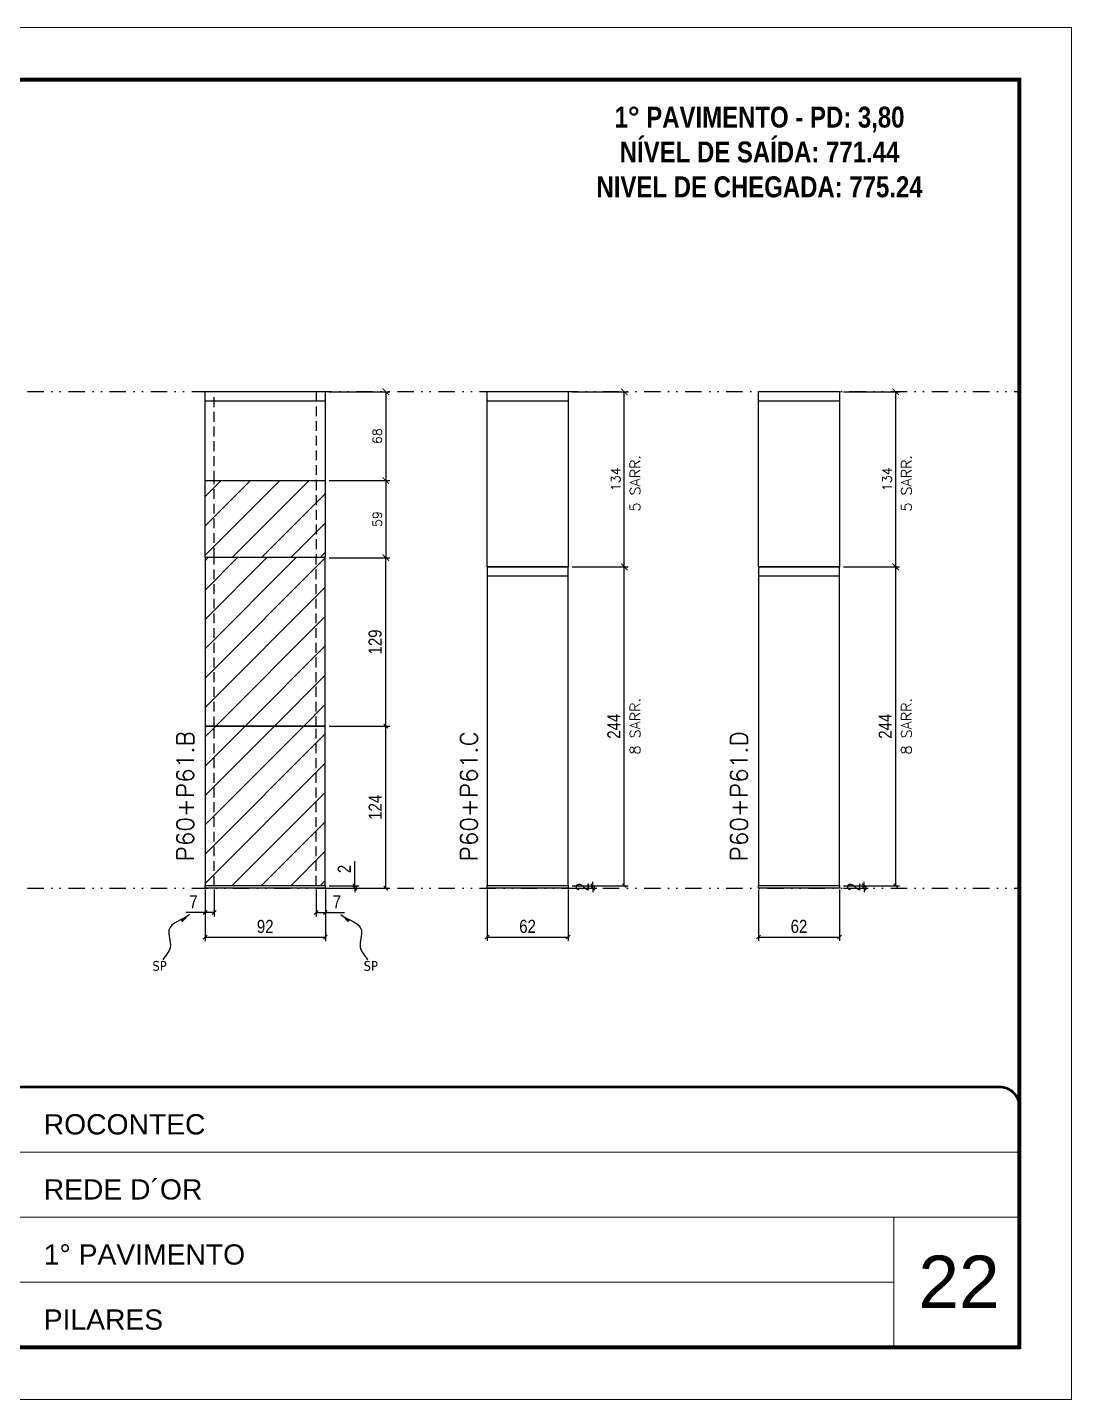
# Model space of a CAD drawing. Extents: x 2949 to 9203, y -16089 to 12527.
# Drawn here: x 5234 to 6033, y 5734 to 6784 of the extents above; entities that cross this region are included whole.
import ezdxf

# ---------------------------------------------------------------- set-up
doc = ezdxf.new("R2010")
doc.units = 0
for name, pattern in [('CONTINUO', [0]), ('DASHED', [0.75, 0.5, -0.25]), ('DIVIDE2', [0.625, 0.25, -0.125, 0, -0.125, 0, -0.125]), ('HIDDEN', [0.375, 0.25, -0.125])]:
    doc.linetypes.add(name, pattern=pattern)
for name, color, linetype, lineweight in [('CARIMBO', 255, 'Continuous', 9), ('Folhas', 255, 'Continuous', 9), ('Hachura', 251, 'Continuous', 9), ('SARRAFO DE PRESSAO', 251, 'DASHED', 9), ('Texto Seção', 7, 'Continuous', 15)]:
    doc.layers.add(name, color=color, linetype=linetype, lineweight=lineweight)
for name, color, linetype in [('COTA', 241, 'Continuous'), ('NOMENCLATURA', 7, 'Continuous'), ('Nível', 160, 'Continuous'), ('Painéis', 200, 'Continuous'), ('SARR_2.2x7', 40, 'Continuous'), ('Sarrafo de Pressão', 42, 'HIDDEN'), ('texto', 7, 'Continuous')]:
    doc.layers.add(name, color=color, linetype=linetype)
doc.styles.add('ARIAL', font='arial.ttf')
doc.styles.add('COTA TECNICA', font='techl___.ttf', dxfattribs={"height": 10})
doc.styles.add('COTA TECNICA-50', font='techl___.ttf', dxfattribs={"height": 10})
doc.styles.add('REGUA-120', font='ROMANS.shx', dxfattribs={"height": 15})
doc.styles.add('ROMANC', font='techb___.ttf', dxfattribs={"height": 2.5})
doc.styles.add('ROMANS', font='romans.shx')
doc.styles.get("Standard").update_dxf_attribs({"font": 'arial.ttf'})
doc.dimstyles.new('COTA PAINEL-50', dxfattribs={"dimtxt": 10, "dimasz": 3, "dimexe": 3, "dimexo": 3, "dimgap": 3, "dimtad": 1, "dimdec": 1, "dimzin": 12, "dimdsep": 46, "dimtxsty": 'COTA TECNICA-50', "dimblk1": 'OBLIQUE', "dimblk2": 'OBLIQUE', "dimsah": 1, "dimcen": 0.9, "dimclrd": 4, "dimclre": 4, "dimclrt": 240, "dimadec": 1, "dimazin": 3, "dimtfac": 1, "dimtdec": 1, "dimtmove": 0, "dimatfit": 3, "dimfxl": 1, "dimtolj": 1, "dimtzin": 12, "dimarcsym": 0})
doc.dimstyles.new('Cota Paínel', dxfattribs={"dimtxt": 7, "dimasz": 5, "dimexe": 3, "dimexo": 3, "dimgap": 3, "dimtad": 1, "dimdec": 1, "dimzin": 12, "dimdsep": 46, "dimtxsty": 'ROMANS', "dimblk": 'ARCHTICK', "dimcen": 0, "dimclrd": 4, "dimclre": 4, "dimclrt": 1, "dimadec": 1, "dimazin": 3, "dimtfac": 1, "dimtdec": 1, "dimtmove": 0, "dimatfit": 3, "dimldrblk": 'OBLIQUE', "dimfxl": 1, "dimtolj": 1, "dimtzin": 12, "dimarcsym": 0})
doc.dimstyles.new('PAINEL', dxfattribs={"dimtxt": 10, "dimasz": 3, "dimexe": 3, "dimexo": 3, "dimgap": 3, "dimtad": 1, "dimdec": 1, "dimzin": 12, "dimdsep": 46, "dimtxsty": 'COTA TECNICA', "dimblk1": 'OBLIQUE', "dimblk2": 'OBLIQUE', "dimsah": 1, "dimcen": 0.9, "dimclrd": 4, "dimclre": 4, "dimclrt": 240, "dimadec": 1, "dimazin": 3, "dimtfac": 1, "dimtdec": 1, "dimtmove": 0, "dimatfit": 3, "dimfxl": 1, "dimtolj": 1, "dimtzin": 12, "dimarcsym": 0})
doc.dimstyles.get("Standard").update_dxf_attribs({"dimtxt": 0.18, "dimasz": 0.18, "dimexe": 0.18, "dimexo": 0.0625, "dimgap": 0.09, "dimtad": 0, "dimtih": 1, "dimtoh": 1, "dimdec": 4, "dimzin": 0, "dimdsep": 46, "dimtxsty": 'Standard', "dimcen": 0.09, "dimadec": 0, "dimazin": 0, "dimtfac": 1, "dimtdec": 4, "dimtofl": 0, "dimtmove": 0, "dimatfit": 3, "dimfxl": 1, "dimtolj": 1, "dimtzin": 0, "dimarcsym": 0})
pattern_1 = [(45, (-126071.967, -22713.47), (-11.2253202, 11.2253202), [])]

# ---------------------------------------------------------------- blocks, each defined once
blk = doc.blocks.new('9999999999')
at = {"color": 30, "linetype": 'CONTINUO'}
for p, q in [((98564.6, 34379.6), (99584, 34379.6)), ((98564.6, 34329.8), (99488, 34329.8)), ((99584, 34329.8), (99488, 34329.8)), ((99488, 34329.8), (99488, 34230.2)), ((98564.6, 34280), (99488, 34280))]:
    blk.add_line(p, q, dxfattribs=at)
at = {"color": 30, "linetype": 'CONTINUO', "const_width": 2}
blk.add_lwpolyline([(99584, 34230.2), (99584, 34414.4, 0.414214), (99569, 34429.4), (98229, 34429.4, 0.414214), (98214, 34414.4), (98214, 34245.2, 0.414214), (98229, 34230.2), (99584, 34230.2)], format="xyb", dxfattribs=at)
at = {"layer": 'Folhas'}
blk.add_lwpolyline([(98139, 34190.2), (99624, 34190.2), (99624, 35240.2), (98139, 35240.2)], close=True, dxfattribs=at)
at = {"layer": 'Folhas', "color": 30, "const_width": 3}
blk.add_lwpolyline([(98214, 34230.2), (99584, 34230.2), (99584, 35200.2), (98214, 35200.2)], close=True, dxfattribs=at)
at = {"color": 7, "linetype": 'Continuous', "ltscale": 5, "style": 'ARIAL'}
for s, height, p in [('ROCONTEC', 15.48, (98837.7, 34393.1)), ('REDE D´OR', 15.48, (98837.7, 34343.3)), ('1° PAVIMENTO', 15.483, (98837.7, 34293.5)), ('PILARES', 15.48, (98837.7, 34243.7))]:
    blk.add_text(s, height=height, dxfattribs=at).set_placement(p)
blk = doc.blocks.new('_Oblique')
at = {"color": 0, "linetype": 'ByBlock', "lineweight": -2}
blk.add_line((-0.5, -0.5), (0.5, 0.5), dxfattribs=at)
blk = doc.blocks.new('*D3602')
at = {"layer": 'COTA', "color": 4, "lineweight": -2, "transparency": 16777216}
for p, q in [((5585.4, 6124.1), (5585.4, 6084.8)), ((5647.4, 6124.1), (5647.4, 6084.8)), ((5585.4, 6087.8), (5647.4, 6087.8))]:
    blk.add_line(p, q, dxfattribs=at)
at = {"layer": 'Defpoints', "color": 0, "transparency": 16777216}
for p in [(5585.4, 6127.1), (5647.4, 6127.1), (5647.4, 6087.8)]:
    blk.add_point(p, dxfattribs=at)
at = {"layer": 'COTA', "color": 4, "lineweight": -2, "transparency": 16777216, "xscale": 3, "yscale": 3, "zscale": 3, "rotation": 180}
blk.add_blockref('_Oblique', (5585.4, 6087.8), dxfattribs=at)
at = {"layer": 'COTA', "color": 4, "lineweight": -2, "transparency": 16777216, "xscale": 3, "yscale": 3, "zscale": 3}
blk.add_blockref('_Oblique', (5647.4, 6087.8), dxfattribs=at)
at = {"layer": 'COTA', "color": 240, "transparency": 16777216, "insert": (5616.4, 6095.9), "char_height": 10, "attachment_point": 5, "style": 'COTA TECNICA'}
blk.add_mtext('\\A1;62', dxfattribs=at)
blk = doc.blocks.new('*D3603')
at = {"layer": 'COTA', "color": 4, "lineweight": -2, "transparency": 16777216}
for p, q in [((5650.4, 6127.1), (5669.3, 6127.1)), ((5650.4, 6125.1), (5669.3, 6125.1)), ((5666.3, 6127.1), (5666.3, 6130.1)), ((5666.3, 6125.1), (5666.3, 6127.1)), ((5666.3, 6125.1), (5666.3, 6122.1))]:
    blk.add_line(p, q, dxfattribs=at)
at = {"layer": 'Defpoints', "color": 0, "transparency": 16777216}
for p in [(5647.4, 6127.1), (5647.4, 6125.1), (5666.3, 6127.1)]:
    blk.add_point(p, dxfattribs=at)
at = {"layer": 'COTA', "color": 4, "lineweight": -2, "transparency": 16777216, "xscale": 3, "yscale": 3, "zscale": 3}
for p, rotation in [((5666.3, 6127.1), 270), ((5666.3, 6125.1), 90)]:
    blk.add_blockref('_Oblique', p, dxfattribs=dict(at, rotation=rotation))
at = {"layer": 'COTA', "color": 240, "transparency": 16777216, "insert": (5658.3, 6126.1), "char_height": 10, "attachment_point": 5, "rotation": 90, "style": 'COTA TECNICA-50'}
blk.add_mtext('\\A1;2', dxfattribs=at)
blk = doc.blocks.new('*D3620')
at = {"layer": 'COTA', "color": 4, "linetype": 'ByBlock', "lineweight": -2, "transparency": 16777216}
for p, q in [((5650.4, 6371.1), (5693.4, 6371.1)), ((5690.4, 6127.1), (5690.4, 6371.1)), ((5650.4, 6127.1), (5693.4, 6127.1))]:
    blk.add_line(p, q, dxfattribs=at)
at = {"layer": 'Defpoints', "color": 0, "linetype": 'ByBlock', "transparency": 16777216}
for p in [(5647.4, 6371.1), (5690.4, 6371.1), (5647.4, 6127.1)]:
    blk.add_point(p, dxfattribs=at)
at = {"layer": 'COTA', "color": 4, "linetype": 'ByBlock', "lineweight": -2, "transparency": 16777216, "xscale": 3, "yscale": 3, "zscale": 3}
for p, rotation in [((5690.4, 6371.1), 90), ((5690.4, 6127.1), 270)]:
    blk.add_blockref('_Oblique', p, dxfattribs=dict(at, rotation=rotation))
at = {"layer": 'COTA', "color": 240, "linetype": 'ByBlock', "transparency": 16777216, "insert": (5682.4, 6249.1), "char_height": 10, "attachment_point": 5, "rotation": 90, "style": 'COTA TECNICA'}
blk.add_mtext('\\A1;244', dxfattribs=at)
blk = doc.blocks.new('*D3604')
at = {"layer": 'COTA', "color": 4, "lineweight": -2, "transparency": 16777216}
for p, q in [((5793, 6124.1), (5793, 6084.8)), ((5855, 6124.1), (5855, 6084.8)), ((5793, 6087.8), (5855, 6087.8))]:
    blk.add_line(p, q, dxfattribs=at)
at = {"layer": 'Defpoints', "color": 0, "transparency": 16777216}
for p in [(5793, 6127.1), (5855, 6127.1), (5855, 6087.8)]:
    blk.add_point(p, dxfattribs=at)
at = {"layer": 'COTA', "color": 4, "lineweight": -2, "transparency": 16777216, "xscale": 3, "yscale": 3, "zscale": 3, "rotation": 180}
blk.add_blockref('_Oblique', (5793, 6087.8), dxfattribs=at)
at = {"layer": 'COTA', "color": 4, "lineweight": -2, "transparency": 16777216, "xscale": 3, "yscale": 3, "zscale": 3}
blk.add_blockref('_Oblique', (5855, 6087.8), dxfattribs=at)
at = {"layer": 'COTA', "color": 240, "transparency": 16777216, "insert": (5824, 6095.9), "char_height": 10, "attachment_point": 5, "style": 'COTA TECNICA'}
blk.add_mtext('\\A1;62', dxfattribs=at)
blk = doc.blocks.new('*D3605')
at = {"layer": 'COTA', "color": 4, "lineweight": -2, "transparency": 16777216}
for p, q in [((5858, 6127.1), (5876.9, 6127.1)), ((5858, 6125.1), (5876.9, 6125.1)), ((5873.9, 6127.1), (5873.9, 6130.1)), ((5873.9, 6125.1), (5873.9, 6127.1)), ((5873.9, 6125.1), (5873.9, 6122.1))]:
    blk.add_line(p, q, dxfattribs=at)
at = {"layer": 'Defpoints', "color": 0, "transparency": 16777216}
for p in [(5855, 6127.1), (5855, 6125.1), (5873.9, 6127.1)]:
    blk.add_point(p, dxfattribs=at)
at = {"layer": 'COTA', "color": 4, "lineweight": -2, "transparency": 16777216, "xscale": 3, "yscale": 3, "zscale": 3}
for p, rotation in [((5873.9, 6127.1), 270), ((5873.9, 6125.1), 90)]:
    blk.add_blockref('_Oblique', p, dxfattribs=dict(at, rotation=rotation))
at = {"layer": 'COTA', "color": 240, "transparency": 16777216, "insert": (5865.9, 6126.1), "char_height": 10, "attachment_point": 5, "rotation": 90, "style": 'COTA TECNICA-50'}
blk.add_mtext('\\A1;2', dxfattribs=at)
blk = doc.blocks.new('*D3621')
at = {"layer": 'COTA', "color": 4, "linetype": 'ByBlock', "lineweight": -2, "transparency": 16777216}
for p, q in [((5858, 6371.1), (5901, 6371.1)), ((5898, 6127.1), (5898, 6371.1)), ((5858, 6127.1), (5901, 6127.1))]:
    blk.add_line(p, q, dxfattribs=at)
at = {"layer": 'Defpoints', "color": 0, "linetype": 'ByBlock', "transparency": 16777216}
for p in [(5855, 6371.1), (5898, 6371.1), (5855, 6127.1)]:
    blk.add_point(p, dxfattribs=at)
at = {"layer": 'COTA', "color": 4, "linetype": 'ByBlock', "lineweight": -2, "transparency": 16777216, "xscale": 3, "yscale": 3, "zscale": 3}
for p, rotation in [((5898, 6371.1), 90), ((5898, 6127.1), 270)]:
    blk.add_blockref('_Oblique', p, dxfattribs=dict(at, rotation=rotation))
at = {"layer": 'COTA', "color": 240, "linetype": 'ByBlock', "transparency": 16777216, "insert": (5890, 6249.1), "char_height": 10, "attachment_point": 5, "rotation": 90, "style": 'COTA TECNICA'}
blk.add_mtext('\\A1;244', dxfattribs=at)
blk = doc.blocks.new('_ArchTick')
at = {"color": 0, "linetype": 'ByBlock', "const_width": 0.15}
blk.add_lwpolyline([(-0.5, -0.5), (0.5, 0.5)], dxfattribs=at)
blk = doc.blocks.new('*D3622')
at = {"layer": 'COTA', "color": 4, "lineweight": -2, "transparency": 16777216}
for p, q in [((5650.4, 6505.1), (5693.4, 6505.1)), ((5690.4, 6371.1), (5690.4, 6505.1)), ((5650.4, 6371.1), (5693.4, 6371.1))]:
    blk.add_line(p, q, dxfattribs=at)
at = {"layer": 'Defpoints', "color": 0, "transparency": 16777216}
for p in [(5647.4, 6505.1), (5690.4, 6505.1), (5647.4, 6371.1)]:
    blk.add_point(p, dxfattribs=at)
at = {"layer": 'COTA', "color": 4, "lineweight": -2, "transparency": 16777216, "xscale": 5, "yscale": 5, "zscale": 5}
for p, rotation in [((5690.4, 6505.1), 90), ((5690.4, 6371.1), 270)]:
    blk.add_blockref('_ArchTick', p, dxfattribs=dict(at, rotation=rotation))
at = {"layer": 'COTA', "color": 1, "transparency": 16777216, "insert": (5683.9, 6438.1), "char_height": 7, "attachment_point": 5, "rotation": 90, "style": 'ROMANS'}
blk.add_mtext('\\A1;134', dxfattribs=at)
blk = doc.blocks.new('*D3623')
at = {"layer": 'COTA', "color": 4, "lineweight": -2, "transparency": 16777216}
for p, q in [((5858, 6505.1), (5901, 6505.1)), ((5898, 6371.1), (5898, 6505.1)), ((5858, 6371.1), (5901, 6371.1))]:
    blk.add_line(p, q, dxfattribs=at)
at = {"layer": 'Defpoints', "color": 0, "transparency": 16777216}
for p in [(5855, 6505.1), (5898, 6505.1), (5855, 6371.1)]:
    blk.add_point(p, dxfattribs=at)
at = {"layer": 'COTA', "color": 4, "lineweight": -2, "transparency": 16777216, "xscale": 5, "yscale": 5, "zscale": 5}
for p, rotation in [((5898, 6505.1), 90), ((5898, 6371.1), 270)]:
    blk.add_blockref('_ArchTick', p, dxfattribs=dict(at, rotation=rotation))
at = {"layer": 'COTA', "color": 1, "transparency": 16777216, "insert": (5891.5, 6438.1), "char_height": 7, "attachment_point": 5, "rotation": 90, "style": 'ROMANS'}
blk.add_mtext('\\A1;134', dxfattribs=at)
blk = doc.blocks.new('*D3612')
at = {"layer": 'COTA', "color": 4, "lineweight": -2, "transparency": 16777216}
for p, q in [((5369.7, 6124.1), (5369.7, 6084.7)), ((5461.7, 6124.1), (5461.7, 6084.7)), ((5369.7, 6087.7), (5461.7, 6087.7))]:
    blk.add_line(p, q, dxfattribs=at)
at = {"layer": 'Defpoints', "color": 0, "transparency": 16777216}
for p in [(5369.7, 6127.1), (5461.7, 6127.1), (5461.7, 6087.7)]:
    blk.add_point(p, dxfattribs=at)
at = {"layer": 'COTA', "color": 4, "lineweight": -2, "transparency": 16777216, "xscale": 3, "yscale": 3, "zscale": 3, "rotation": 180}
blk.add_blockref('_Oblique', (5369.7, 6087.7), dxfattribs=at)
at = {"layer": 'COTA', "color": 4, "lineweight": -2, "transparency": 16777216, "xscale": 3, "yscale": 3, "zscale": 3}
blk.add_blockref('_Oblique', (5461.7, 6087.7), dxfattribs=at)
at = {"layer": 'COTA', "color": 240, "transparency": 16777216, "insert": (5415.7, 6095.8), "char_height": 10, "attachment_point": 5, "style": 'COTA TECNICA'}
blk.add_mtext('\\A1;92', dxfattribs=at)
blk = doc.blocks.new('*D3613')
at = {"layer": 'COTA', "color": 4, "lineweight": -2, "transparency": 16777216}
for p, q in [((5369.7, 6122.1), (5369.7, 6103.6)), ((5376.7, 6124.1), (5376.7, 6103.6)), ((5369.7, 6106.6), (5354.9, 6106.6)), ((5376.7, 6106.6), (5369.7, 6106.6))]:
    blk.add_line(p, q, dxfattribs=at)
at = {"layer": 'Defpoints', "color": 0, "transparency": 16777216}
for p in [(5369.7, 6125.1), (5376.7, 6127.1), (5369.7, 6106.6)]:
    blk.add_point(p, dxfattribs=at)
at = {"layer": 'COTA', "color": 4, "lineweight": -2, "transparency": 16777216, "xscale": 3, "yscale": 3, "zscale": 3, "rotation": 180}
blk.add_blockref('_Oblique', (5369.7, 6106.6), dxfattribs=at)
at = {"layer": 'COTA', "color": 4, "lineweight": -2, "transparency": 16777216, "xscale": 3, "yscale": 3, "zscale": 3}
blk.add_blockref('_Oblique', (5376.7, 6106.6), dxfattribs=at)
at = {"layer": 'COTA', "color": 240, "transparency": 16777216, "insert": (5360.8, 6114.7), "char_height": 10, "attachment_point": 5, "style": 'COTA TECNICA-50'}
blk.add_mtext('\\A1;7', dxfattribs=at)
blk = doc.blocks.new('*D3614')
at = {"layer": 'COTA', "color": 4, "lineweight": -2, "transparency": 16777216}
for p, q in [((5454.7, 6124.1), (5454.7, 6103.6)), ((5461.7, 6122.1), (5461.7, 6103.6)), ((5454.7, 6106.6), (5461.7, 6106.6)), ((5461.7, 6106.6), (5476.4, 6106.6))]:
    blk.add_line(p, q, dxfattribs=at)
at = {"layer": 'Defpoints', "color": 0, "transparency": 16777216}
for p in [(5454.7, 6127.1), (5461.7, 6125.1), (5461.7, 6106.6)]:
    blk.add_point(p, dxfattribs=at)
at = {"layer": 'COTA', "color": 4, "lineweight": -2, "transparency": 16777216, "xscale": 3, "yscale": 3, "zscale": 3, "rotation": 180}
blk.add_blockref('_Oblique', (5454.7, 6106.6), dxfattribs=at)
at = {"layer": 'COTA', "color": 4, "lineweight": -2, "transparency": 16777216, "xscale": 3, "yscale": 3, "zscale": 3}
blk.add_blockref('_Oblique', (5461.7, 6106.6), dxfattribs=at)
at = {"layer": 'COTA', "color": 240, "transparency": 16777216, "insert": (5470.5, 6114.7), "char_height": 10, "attachment_point": 5, "style": 'COTA TECNICA-50'}
blk.add_mtext('\\A1;7', dxfattribs=at)
blk = doc.blocks.new('*D3615')
at = {"layer": 'COTA', "color": 4, "lineweight": -2, "transparency": 16777216}
for p, q in [((5464.7, 6249.1), (5510.9, 6249.1)), ((5507.9, 6125.1), (5507.9, 6249.1)), ((5464.7, 6125.1), (5510.9, 6125.1))]:
    blk.add_line(p, q, dxfattribs=at)
at = {"layer": 'Defpoints', "color": 0, "transparency": 16777216}
for p in [(5461.7, 6249.1), (5507.9, 6249.1), (5461.7, 6125.1)]:
    blk.add_point(p, dxfattribs=at)
at = {"layer": 'COTA', "color": 4, "lineweight": -2, "transparency": 16777216, "xscale": 3, "yscale": 3, "zscale": 3}
for p, rotation in [((5507.9, 6249.1), 90), ((5507.9, 6125.1), 270)]:
    blk.add_blockref('_Oblique', p, dxfattribs=dict(at, rotation=rotation))
at = {"layer": 'COTA', "color": 240, "transparency": 16777216, "insert": (5499.8, 6187.1), "char_height": 10, "attachment_point": 5, "rotation": 90, "style": 'COTA TECNICA-50'}
blk.add_mtext('\\A1;124', dxfattribs=at)
blk = doc.blocks.new('*D3616')
at = {"layer": 'COTA', "color": 4, "lineweight": -2, "transparency": 16777216}
for p, q in [((5484.2, 6127.1), (5484.2, 6145.9)), ((5464.7, 6127.1), (5487.2, 6127.1)), ((5464.7, 6125.1), (5487.2, 6125.1)), ((5484.2, 6125.1), (5484.2, 6127.1)), ((5484.2, 6125.1), (5484.2, 6122.1))]:
    blk.add_line(p, q, dxfattribs=at)
at = {"layer": 'Defpoints', "color": 0, "transparency": 16777216}
for p in [(5461.7, 6127.1), (5461.7, 6125.1), (5484.2, 6125.1)]:
    blk.add_point(p, dxfattribs=at)
at = {"layer": 'COTA', "color": 4, "lineweight": -2, "transparency": 16777216, "xscale": 3, "yscale": 3, "zscale": 3}
for p, rotation in [((5484.2, 6127.1), 270), ((5484.2, 6125.1), 90)]:
    blk.add_blockref('_Oblique', p, dxfattribs=dict(at, rotation=rotation))
at = {"layer": 'COTA', "color": 240, "transparency": 16777216, "insert": (5476.2, 6139.9), "char_height": 10, "attachment_point": 5, "rotation": 90, "style": 'COTA TECNICA-50'}
blk.add_mtext('\\A1;2', dxfattribs=at)
blk = doc.blocks.new('*D3624')
at = {"layer": 'COTA', "color": 4, "linetype": 'ByBlock', "lineweight": -2, "transparency": 16777216}
for p, q in [((5464.7, 6378.1), (5510.9, 6378.1)), ((5507.9, 6249.1), (5507.9, 6378.1)), ((5464.7, 6249.1), (5510.9, 6249.1))]:
    blk.add_line(p, q, dxfattribs=at)
at = {"layer": 'Defpoints', "color": 0, "linetype": 'ByBlock', "transparency": 16777216}
for p in [(5461.7, 6378.1), (5507.9, 6378.1), (5461.7, 6249.1)]:
    blk.add_point(p, dxfattribs=at)
at = {"layer": 'COTA', "color": 4, "linetype": 'ByBlock', "lineweight": -2, "transparency": 16777216, "xscale": 3, "yscale": 3, "zscale": 3}
for p, rotation in [((5507.9, 6378.1), 90), ((5507.9, 6249.1), 270)]:
    blk.add_blockref('_Oblique', p, dxfattribs=dict(at, rotation=rotation))
at = {"layer": 'COTA', "color": 240, "linetype": 'ByBlock', "transparency": 16777216, "insert": (5499.8, 6313.6), "char_height": 10, "attachment_point": 5, "rotation": 90, "style": 'COTA TECNICA'}
blk.add_mtext('\\A1;129', dxfattribs=at)
blk = doc.blocks.new('*D3626')
at = {"layer": 'COTA', "color": 4, "lineweight": -2, "transparency": 16777216}
for p, q in [((5464.7, 6437.1), (5510.9, 6437.1)), ((5507.9, 6437.1), (5507.9, 6378.1)), ((5464.7, 6378.1), (5510.9, 6378.1))]:
    blk.add_line(p, q, dxfattribs=at)
at = {"layer": 'Defpoints', "color": 0, "transparency": 16777216}
for p in [(5461.7, 6437.1), (5461.7, 6378.1), (5507.9, 6378.1)]:
    blk.add_point(p, dxfattribs=at)
at = {"layer": 'COTA', "color": 4, "lineweight": -2, "transparency": 16777216, "xscale": 5, "yscale": 5, "zscale": 5}
for p, rotation in [((5507.9, 6437.1), 90), ((5507.9, 6378.1), 270)]:
    blk.add_blockref('_ArchTick', p, dxfattribs=dict(at, rotation=rotation))
at = {"layer": 'COTA', "color": 1, "transparency": 16777216, "insert": (5501.4, 6407.6), "char_height": 7, "attachment_point": 5, "rotation": 90, "style": 'ROMANS'}
blk.add_mtext('\\A1;59', dxfattribs=at)
blk = doc.blocks.new('*D3619')
at = {"layer": 'COTA', "color": 4, "lineweight": -2, "transparency": 16777216}
for p, q in [((5464.7, 6505.1), (5510.9, 6505.1)), ((5507.9, 6505.1), (5507.9, 6437.1)), ((5464.7, 6437.1), (5510.9, 6437.1))]:
    blk.add_line(p, q, dxfattribs=at)
at = {"layer": 'Defpoints', "color": 0, "transparency": 16777216}
for p in [(5461.7, 6505.1), (5461.7, 6437.1), (5507.9, 6437.1)]:
    blk.add_point(p, dxfattribs=at)
at = {"layer": 'COTA', "color": 4, "lineweight": -2, "transparency": 16777216, "xscale": 5, "yscale": 5, "zscale": 5}
for p, rotation in [((5507.9, 6505.1), 90), ((5507.9, 6437.1), 270)]:
    blk.add_blockref('_ArchTick', p, dxfattribs=dict(at, rotation=rotation))
at = {"layer": 'COTA', "color": 1, "transparency": 16777216, "insert": (5501.4, 6471.1), "char_height": 7, "attachment_point": 5, "rotation": 90, "style": 'ROMANS'}
blk.add_mtext('\\A1;68', dxfattribs=at)

msp = doc.modelspace()

# ---------------------------------------------------------------- hatches: boundary and pattern name
at = {"layer": 'Hachura'}
h = msp.add_hatch(dxfattribs=at)
h.set_pattern_fill('ANSI31', color=256, scale=5)
h.paths.add_polyline_path([(5461.68, 6437.14), (5369.68, 6437.14), (5369.68, 6378.14), (5461.68, 6378.14)])
at = {"layer": 'Hachura', "linetype": 'ByBlock'}
h = msp.add_hatch(dxfattribs=at)
h.set_pattern_fill('ANSI31', color=256, scale=5)
h.set_pattern_definition(pattern_1)
h.paths.add_polyline_path([(5369.68, 6249.14), (5461.68, 6249.14), (5461.68, 6378.14), (5369.68, 6378.14)])
h = msp.add_hatch(dxfattribs=at)
h.set_pattern_fill('ANSI31', color=256, scale=5)
h.set_pattern_definition(pattern_1)
h.paths.add_polyline_path([(5461.68, 6249.14), (5369.68, 6249.14), (5369.68, 6127.14), (5461.68, 6127.14)])

# ---------------------------------------------------------------- linework, layer by layer
at = {"layer": 'Nível', "color": 4, "linetype": 'DIVIDE2', "ltscale": 50}
for p, q in [((4982.19, 6505.14), (5992.53, 6505.14)), ((4982.19, 6125.14), (5992.53, 6125.14))]:
    msp.add_line(p, q, dxfattribs=at)
at = {"layer": 'Painéis'}
for p, q in [((5369.68, 6505.14), (5461.68, 6505.14)), ((5369.68, 6437.14), (5369.68, 6505.14)), ((5461.68, 6505.14), (5461.68, 6437.14)), ((5369.68, 6437.14), (5461.68, 6437.14)), ((5369.68, 6378.14), (5369.68, 6437.14)), ((5461.68, 6437.14), (5461.68, 6378.14)), ((5585.36, 6371.14), (5647.36, 6371.14)), ((5647.36, 6371.14), (5585.36, 6371.14)), ((5585.36, 6371.14), (5585.36, 6371.14)), ((5647.36, 6371.14), (5647.36, 6371.14)), ((5792.95, 6371.14), (5854.95, 6371.14)), ((5854.95, 6371.14), (5792.95, 6371.14)), ((5792.95, 6371.14), (5792.95, 6371.14)), ((5854.95, 6371.14), (5854.95, 6371.14))]:
    msp.add_line(p, q, dxfattribs=at)
for points in [[(5585.36, 6505.14), (5647.36, 6505.14), (5647.36, 6371.14), (5585.36, 6371.14)], [(5792.95, 6505.14), (5854.95, 6505.14), (5854.95, 6371.14), (5792.95, 6371.14)], [(5369.68, 6249.14), (5461.68, 6249.14), (5461.68, 6378.14), (5369.68, 6378.14)], [(5585.36, 6127.14), (5647.36, 6127.14), (5647.36, 6371.14), (5585.36, 6371.14)], [(5792.95, 6127.14), (5854.95, 6127.14), (5854.95, 6371.14), (5792.95, 6371.14)], [(5369.68, 6127.14), (5461.68, 6127.14), (5461.68, 6249.14), (5369.68, 6249.14)], [(5369.68, 6127.14), (5461.68, 6127.14), (5461.68, 6125.14), (5369.68, 6125.14)], [(5585.36, 6127.14), (5647.36, 6127.14), (5647.36, 6125.14), (5585.36, 6125.14)], [(5792.95, 6127.14), (5854.95, 6127.14), (5854.95, 6125.14), (5792.95, 6125.14)]]:
    msp.add_lwpolyline(points, close=True, dxfattribs=at)
at = {"layer": 'SARR_2.2x7'}
for p, q in [((5369.68, 6498.14), (5461.68, 6498.14)), ((5585.36, 6498.14), (5647.36, 6498.14)), ((5792.95, 6498.14), (5854.95, 6498.14)), ((5585.36, 6364.14), (5647.36, 6364.14)), ((5792.95, 6364.14), (5854.95, 6364.14))]:
    msp.add_line(p, q, dxfattribs=at)
at = {"layer": 'Sarrafo de Pressão', "ltscale": 30}
for p, q in [((5376.68, 6437.14), (5376.68, 6505.14)), ((5454.68, 6505.14), (5454.68, 6437.14)), ((5376.68, 6378.14), (5376.68, 6437.14)), ((5454.68, 6437.14), (5454.68, 6378.14)), ((5376.68, 6249.14), (5376.68, 6378.14)), ((5454.68, 6249.14), (5454.68, 6378.14)), ((5376.68, 6127.14), (5376.68, 6249.14)), ((5454.68, 6127.14), (5454.68, 6249.14))]:
    msp.add_line(p, q, dxfattribs=at)

# ---------------------------------------------------------------- block references
at = {"layer": 'SARRAFO DE PRESSAO', "color": 6, "linetype": 'ByBlock'}
msp.add_blockref('9999999999', (-93591.44, -28456.35), dxfattribs=at)

# ---------------------------------------------------------------- texts
at = {"layer": 'CARIMBO', "style": 'ARIAL'}
msp.add_text('22', height=40, dxfattribs=at).set_placement((5915.39, 5804))
at = {"layer": 'NOMENCLATURA', "color": 2, "insert": (5793.86, 6749.92), "char_height": 16, "attachment_point": 2, "style": 'ROMANC'}
msp.add_mtext_dynamic_manual_height_columns('\\P1° PAVIMENTO - PD: 3,80\\PNÍVEL DE SAÍDA: 771.44\\PNIVEL DE CHEGADA: 775.24', width=300.2766, gutter_width=1, heights=[0], dxfattribs=at)
at = {"layer": 'texto', "color": 0, "char_height": 7.5, "attachment_point": 5}
for insert in [(5334.9, 6065.65), (5496.45, 6065.65)]:
    msp.add_mtext('{\\fTahoma|b0|i0|c0|p34;\\C4;SP}', dxfattribs=dict(at, insert=insert))
at = {"layer": 'Texto Seção', "linetype": 'Continuous', "style": 'ROMANS'}
for s, p in [('5 SARR.', (5702.63, 6413.4)), ('5 SARR.', (5910.22, 6413.4)), ('8 SARR.', (5702.63, 6227.51)), ('8 SARR.', (5910.22, 6227.51))]:
    msp.add_text(s, height=8, rotation=90, dxfattribs=at).set_placement(p)
at = {"layer": 'Texto Seção', "char_height": 13, "width": 285.3299, "attachment_point": 7, "rotation": 90, "style": 'REGUA-120'}
for s, insert in [('P60+P61.B', (5361.01, 6145.61)), ('P60+P61.C', (5578.01, 6145.61)), ('P60+P61.D', (5784.62, 6145.61))]:
    msp.add_mtext(s, dxfattribs=dict(at, insert=insert))

# ---------------------------------------------------------------- dimensions: what is measured, and where the dimension line sits
at = {"layer": 'COTA'}
for base, p1, p2, angle, dimstyle, picture, middle in [((5507.91, 6437.14), (5461.68, 6505.14), (5461.68, 6437.14), 90, 'Cota Paínel', '*D3619', (5501.41, 6471.14)), ((5690.45, 6505.14), (5647.36, 6371.14), (5647.36, 6505.14), 90, 'Cota Paínel', '*D3622', (5683.95, 6438.14)), ((5898.04, 6505.14), (5854.95, 6371.14), (5854.95, 6505.14), 90, 'Cota Paínel', '*D3623', (5891.54, 6438.14)), ((5507.91, 6378.14), (5461.68, 6437.14), (5461.68, 6378.14), 90, 'Cota Paínel', '*D3626', (5501.41, 6407.64)), ((5507.91, 6249.14), (5461.68, 6125.14), (5461.68, 6249.14), 90, 'COTA PAINEL-50', '*D3615', (5499.84, 6187.14)), ((5369.68, 6106.63), (5376.68, 6127.14), (5369.68, 6125.14), 180, 'COTA PAINEL-50', '*D3613', (5360.81, 6114.71))]:
    dim = msp.add_linear_dim(base=base, p1=p1, p2=p2, angle=angle, dimstyle=dimstyle, dxfattribs=at)
    dim.commit()
    dim.dimension.update_dxf_attribs({"geometry": picture, "text_midpoint": middle})
at = {"layer": 'COTA', "linetype": 'ByBlock'}
for base, p1, p2, picture, middle in [((5507.91, 6378.14), (5461.68, 6249.14), (5461.68, 6378.14), '*D3624', (5499.83, 6313.64)), ((5690.45, 6371.14), (5647.36, 6127.14), (5647.36, 6371.14), '*D3620', (5682.38, 6249.14)), ((5898.04, 6371.14), (5854.95, 6127.14), (5854.95, 6371.14), '*D3621', (5889.96, 6249.14))]:
    dim = msp.add_linear_dim(base=base, p1=p1, p2=p2, angle=90, dimstyle='PAINEL', dxfattribs=at)
    dim.commit()
    dim.dimension.update_dxf_attribs({"geometry": picture, "text_midpoint": middle})
at = {"layer": 'COTA'}
for base, p1, p2, picture, middle in [((5484.2, 6125.14), (5461.68, 6127.14), (5461.68, 6125.14), '*D3616', (5484.2, 6139.89)), ((5666.27, 6127.14), (5647.36, 6125.14), (5647.36, 6127.14), '*D3603', (5666.27, 6126.14)), ((5873.86, 6127.14), (5854.95, 6125.14), (5854.95, 6127.14), '*D3605', (5873.86, 6126.14))]:
    dim = msp.add_linear_dim(base=base, p1=p1, p2=p2, angle=90, dimstyle='COTA PAINEL-50', dxfattribs=at)
    dim.commit()
    dim.dimension.update_dxf_attribs({"geometry": picture, "text_midpoint": middle, "dimtype": 160})
for base, p1, p2, picture, middle in [((5461.68, 6087.69), (5369.68, 6127.14), (5461.68, 6127.14), '*D3612', (5415.68, 6095.78)), ((5647.36, 6087.8), (5585.36, 6127.14), (5647.36, 6127.14), '*D3602', (5616.36, 6095.9)), ((5854.95, 6087.8), (5792.95, 6127.14), (5854.95, 6127.14), '*D3604', (5823.95, 6095.9))]:
    dim = msp.add_linear_dim(base=base, p1=p1, p2=p2, dimstyle='PAINEL', override={"dimarcsym": 2}, dxfattribs=at)
    dim.commit()
    dim.dimension.update_dxf_attribs({"geometry": picture, "text_midpoint": middle})
dim = msp.add_linear_dim(base=(5461.68, 6106.63), p1=(5454.68, 6127.14), p2=(5461.68, 6125.14), dimstyle='COTA PAINEL-50', dxfattribs=at)
dim.commit()
dim.dimension.update_dxf_attribs({"geometry": '*D3614', "text_midpoint": (5470.54, 6114.71)})

# ---------------------------------------------------------------- leaders
at = {"layer": 'COTA', "path_type": 1}
for points in [[(5357.85, 6104.96), (5342.06, 6093.13), (5342.99, 6080.12), (5337.43, 6070.34)], [(5473.5, 6104.96), (5489.29, 6093.13), (5488.36, 6080.12), (5493.92, 6070.34)]]:
    msp.add_leader(points, dimstyle='Standard', override={"dimasz": 8}, dxfattribs=at)

doc.saveas('drawing.dxf')
